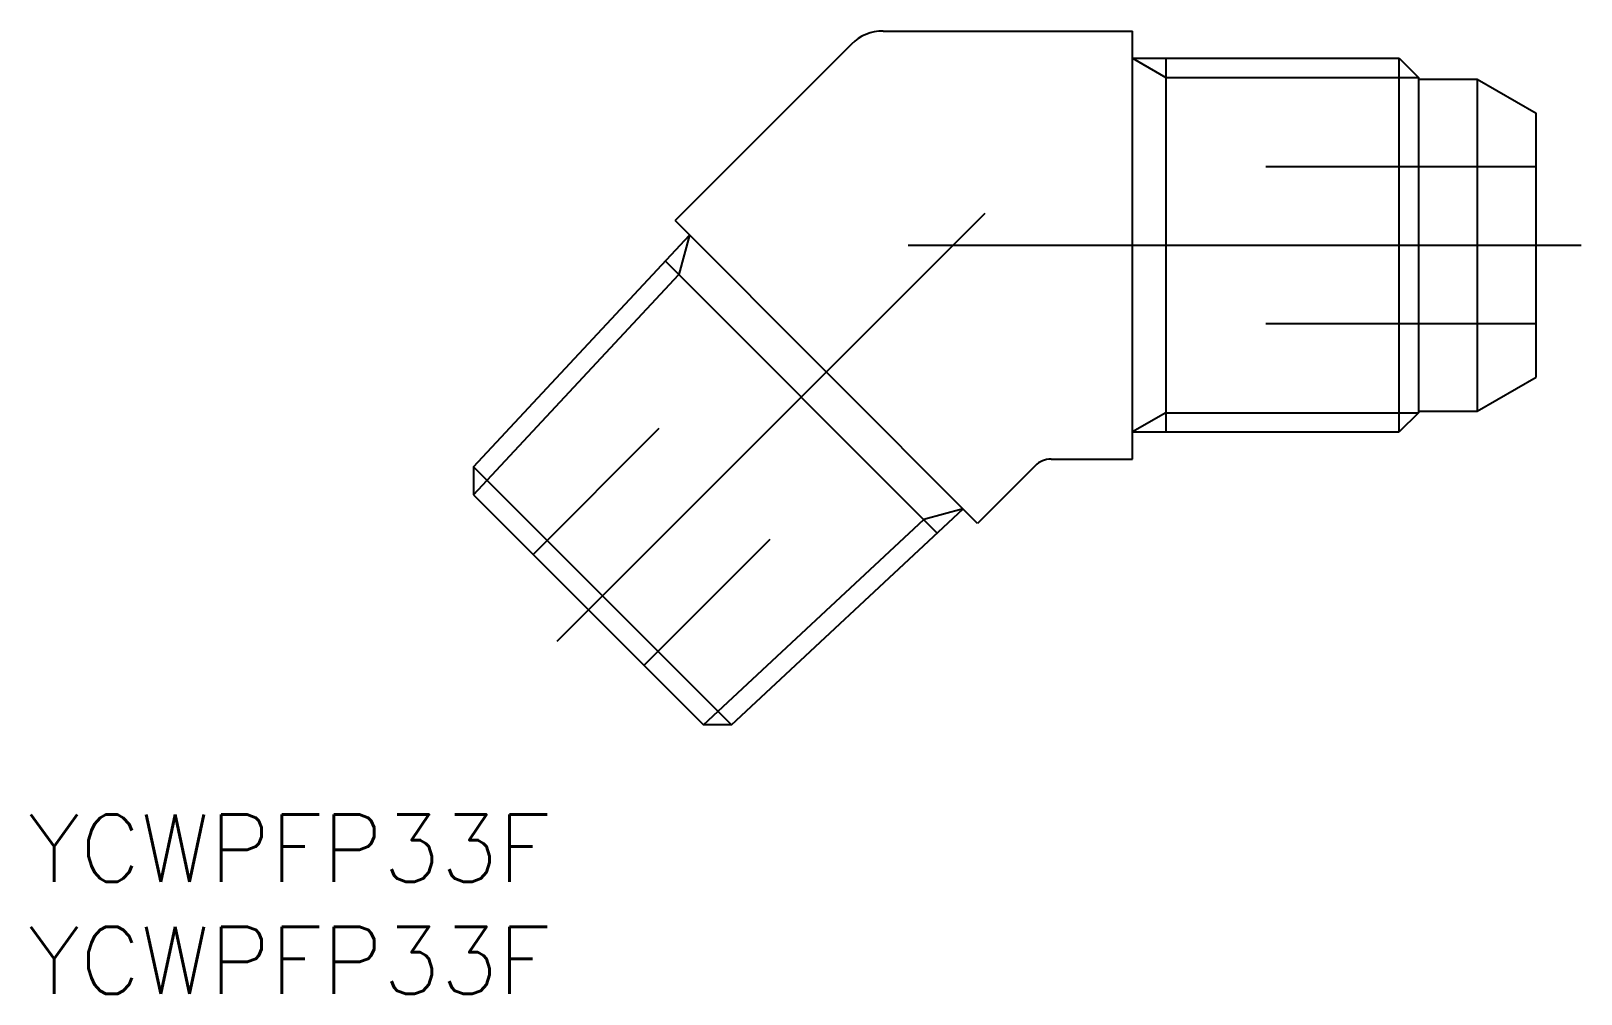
# Model space of a CAD drawing. Extents: x -67.1 to 2, y -33.4 to 9.5.
import ezdxf

# ---------------------------------------------------------------- set-up
doc = ezdxf.new("R2010")
doc.units = 0
doc.linetypes.add('CENTER', pattern=[50.8, 31.75, -6.35, 6.35, -6.35])
doc.linetypes.add('DASHED', pattern=[19.05, 12.7, -6.35])
doc.layers.get('0').update_dxf_attribs({"linetype": 'CONTINUOUS'})
doc.layers.add('CENTER', color=1, linetype='CENTER')
doc.styles.get("Standard").update_dxf_attribs({"font": 'txt.shx', "height": 3, "bigfont": 'bigfont.shx'})

msp = doc.modelspace()

# ---------------------------------------------------------------- linework, layer by layer
at = {"color": 7, "linetype": 'CONTINUOUS'}
for p, q in [((-29.124, 9.542), (-18, 9.542)), ((-18, -9.542), (-18, 9.542)), ((-30.538, 8.956), (-38.404, 1.09)), ((-18, 8.331), (-6.106, 8.331)), ((-16.517, 8.331), (-16.517, -8.331)), ((-6.106, -8.331), (-6.106, 8.331)), ((-6.106, 8.331), (-5.25, 7.475)), ((-5.25, 7.475), (-5.25, -7.475)), ((-5.25, 7.4), (-2.625, 7.4)), ((-2.625, 7.4), (-2.625, -7.4)), ((-2.625, 7.4), (0, 5.885)), ((0, -5.885), (0, 5.885)), ((-24.91, -12.404), (-38.404, 1.09)), ((-47.392, -9.88), (-37.761, 0.448)), ((-38.838, -0.707), (-26.707, -12.838)), ((-2.625, -7.4), (0, -5.885)), ((-5.25, -7.475), (-6.106, -8.331)), ((-5.25, -7.4), (-2.625, -7.4)), ((-18, -8.331), (-6.106, -8.331)), ((-21.634, -9.542), (-18, -9.542)), ((-35.88, -21.392), (-47.392, -9.88)), ((-47.392, -9.88), (-47.392, -11.135)), ((-22.341, -9.834), (-24.91, -12.404)), ((-47.392, -11.135), (-37.135, -21.392)), ((-35.88, -21.392), (-25.552, -11.761)), ((-35.88, -21.392), (-37.135, -21.392))]:
    msp.add_line(p, q, dxfattribs=at)
at = {"color": 3, "linetype": 'CONTINUOUS'}
for p, q in [((-18, 8.331), (-16.517, 7.475)), ((-16.517, 7.475), (-5.25, 7.475)), ((-37.761, 0.448), (-38.233, -1.312)), ((-47.392, -11.135), (-38.233, -1.312)), ((-16.517, -7.475), (-18, -8.331)), ((-16.517, -7.475), (-5.25, -7.475)), ((-37.135, -21.392), (-27.312, -12.233)), ((-25.552, -11.761), (-27.312, -12.233))]:
    msp.add_line(p, q, dxfattribs=at)
at = {"color": 3, "linetype": 'DASHED'}
for p, q in [((-12.053, 3.5), (0, 3.5)), ((-12.053, -3.5), (0, -3.5)), ((-39.121, -8.172), (-44.738, -13.789)), ((-34.172, -13.121), (-39.789, -18.738))]:
    msp.add_line(p, q, dxfattribs=at)
at = {"color": 7, "linetype": 'CONTINUOUS'}
for centre, radius in [((-29.124, 7.542), 2), ((-21.634, -10.542), 1)]:
    msp.add_arc(centre, radius, 90, 135, dxfattribs=at)
at = {"layer": 'CENTER', "color": 1, "linetype": 'CENTER'}
for p, q in [((-24.586, 1.414), (-43.678, -17.678)), ((-28, 0), (2, 0))]:
    msp.add_line(p, q, dxfattribs=at)

# ---------------------------------------------------------------- texts
at = {"color": 7, "linetype": 'CONTINUOUS'}
for p in [(-67.255, -28.384), (-67.255, -33.384)]:
    msp.add_text('YCWPFP33F', height=3, dxfattribs=at).set_placement(p)

doc.saveas('drawing.dxf')
